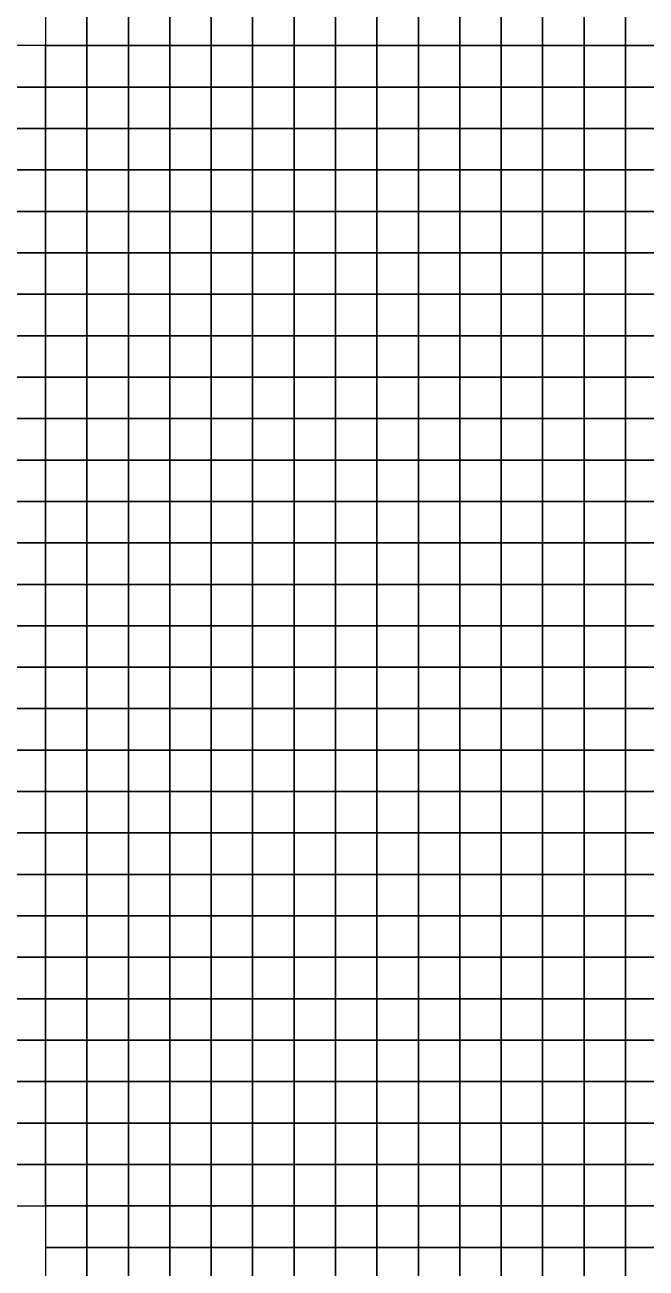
# Model space of a CAD drawing. Extents: x -2.8 to 74.5, y -0.2 to 18.4.
# Drawn here: x 24.07 to 27.07, y 5.9 to 11.9 of the extents above; entities that cross this region are included whole.
import ezdxf

# ---------------------------------------------------------------- set-up
doc = ezdxf.new("R2010")
doc.units = 0
doc.header["$MEASUREMENT"] = 0
doc.layers.add('layer_elements', color=7, linetype='Continuous')

msp = doc.modelspace()

# ---------------------------------------------------------------- linework, layer by layer
at = {"layer": 'layer_elements', "color": 171, "true_color": 0x8080ff}
for points in [[(24.17, 11.8), (24.37, 11.8, 0), (24.37, 12, 0), (24.17, 12)], [(24.37, 11.8, 0), (24.57, 11.8), (24.57, 12), (24.37, 12, 0)], [(24.57, 11.8), (24.77, 11.8), (24.77, 12), (24.57, 12)], [(24.77, 11.8), (24.97, 11.8), (24.97, 12), (24.77, 12)], [(24.97, 11.8), (25.17, 11.8), (25.17, 12), (24.97, 12)], [(25.17, 11.8), (25.37, 11.8), (25.37, 12), (25.17, 12)], [(25.37, 11.8), (25.57, 11.8), (25.57, 12), (25.37, 12)], [(25.57, 11.8), (25.77, 11.8), (25.77, 12), (25.57, 12)], [(25.77, 11.8), (25.97, 11.8), (25.97, 12), (25.77, 12)], [(25.97, 11.8), (26.17, 11.8), (26.17, 12), (25.97, 12)], [(26.17, 11.8), (26.37, 11.8), (26.37, 12), (26.17, 12)], [(23.97, 11.6), (24.17, 11.6), (24.17, 11.8), (23.97, 11.8)], [(24.17, 11.6), (24.37, 11.6, 0), (24.37, 11.8, 0), (24.17, 11.8)], [(24.37, 11.6, 0), (24.57, 11.6), (24.57, 11.8), (24.37, 11.8, 0)], [(24.57, 11.6), (24.77, 11.6), (24.77, 11.8), (24.57, 11.8)], [(24.77, 11.6), (24.97, 11.6), (24.97, 11.8), (24.77, 11.8)], [(24.97, 11.6), (25.17, 11.6), (25.17, 11.8), (24.97, 11.8)], [(25.17, 11.6), (25.37, 11.6), (25.37, 11.8), (25.17, 11.8)], [(25.37, 11.6), (25.57, 11.6), (25.57, 11.8), (25.37, 11.8)], [(25.57, 11.6), (25.77, 11.6), (25.77, 11.8), (25.57, 11.8)], [(25.77, 11.6), (25.97, 11.6), (25.97, 11.8), (25.77, 11.8)], [(25.97, 11.6), (26.17, 11.6), (26.17, 11.8), (25.97, 11.8)], [(26.17, 11.6), (26.37, 11.6), (26.37, 11.8), (26.17, 11.8)], [(26.37, 11.6), (26.57, 11.6), (26.57, 11.8), (26.37, 11.8)], [(23.97, 11.4), (24.17, 11.4), (24.17, 11.6), (23.97, 11.6)], [(24.17, 11.4), (24.37, 11.4), (24.37, 11.6, 0), (24.17, 11.6)], [(24.37, 11.4), (24.57, 11.4), (24.57, 11.6), (24.37, 11.6, 0)], [(24.57, 11.4), (24.77, 11.4), (24.77, 11.6), (24.57, 11.6)], [(24.77, 11.4), (24.97, 11.4), (24.97, 11.6), (24.77, 11.6)], [(24.97, 11.4), (25.17, 11.4), (25.17, 11.6), (24.97, 11.6)], [(25.17, 11.4), (25.37, 11.4), (25.37, 11.6), (25.17, 11.6)], [(25.37, 11.4), (25.57, 11.4), (25.57, 11.6), (25.37, 11.6)], [(25.57, 11.4), (25.77, 11.4), (25.77, 11.6), (25.57, 11.6)], [(25.77, 11.4), (25.97, 11.4), (25.97, 11.6), (25.77, 11.6)], [(25.97, 11.4), (26.17, 11.4), (26.17, 11.6), (25.97, 11.6)], [(26.17, 11.4), (26.37, 11.4), (26.37, 11.6), (26.17, 11.6)], [(26.37, 11.4), (26.57, 11.4), (26.57, 11.6), (26.37, 11.6)], [(26.57, 11.4), (26.77, 11.4), (26.77, 11.6), (26.57, 11.6)], [(23.97, 11.2), (24.17, 11.2), (24.17, 11.4), (23.97, 11.4)], [(24.17, 11.2), (24.37, 11.2), (24.37, 11.4), (24.17, 11.4)], [(24.37, 11.2), (24.57, 11.2), (24.57, 11.4), (24.37, 11.4)], [(24.57, 11.2), (24.77, 11.2), (24.77, 11.4), (24.57, 11.4)], [(24.77, 11.2), (24.97, 11.2), (24.97, 11.4), (24.77, 11.4)], [(24.97, 11.2), (25.17, 11.2), (25.17, 11.4), (24.97, 11.4)], [(25.17, 11.2), (25.37, 11.2), (25.37, 11.4), (25.17, 11.4)], [(25.37, 11.2), (25.57, 11.2), (25.57, 11.4), (25.37, 11.4)], [(25.57, 11.2), (25.77, 11.2), (25.77, 11.4), (25.57, 11.4)], [(25.77, 11.2), (25.97, 11.2), (25.97, 11.4), (25.77, 11.4)], [(25.97, 11.2), (26.17, 11.2), (26.17, 11.4), (25.97, 11.4)], [(26.17, 11.2), (26.37, 11.2), (26.37, 11.4), (26.17, 11.4)], [(26.37, 11.2), (26.57, 11.2), (26.57, 11.4), (26.37, 11.4)], [(26.57, 11.2), (26.77, 11.2), (26.77, 11.4), (26.57, 11.4)], [(26.77, 11.2), (26.97, 11.2), (26.97, 11.4), (26.77, 11.4)], [(26.97, 11.2), (27.17, 11.2), (27.17, 11.4), (26.97, 11.4)], [(23.97, 11), (24.17, 11), (24.17, 11.2), (23.97, 11.2)], [(24.17, 11), (24.37, 11), (24.37, 11.2), (24.17, 11.2)], [(24.37, 11), (24.57, 11), (24.57, 11.2), (24.37, 11.2)], [(24.57, 11), (24.77, 11), (24.77, 11.2), (24.57, 11.2)], [(24.77, 11), (24.97, 11), (24.97, 11.2), (24.77, 11.2)], [(24.97, 11), (25.17, 11), (25.17, 11.2), (24.97, 11.2)], [(25.17, 11), (25.37, 11), (25.37, 11.2), (25.17, 11.2)], [(25.37, 11), (25.57, 11), (25.57, 11.2), (25.37, 11.2)], [(25.57, 11), (25.77, 11), (25.77, 11.2), (25.57, 11.2)], [(25.77, 11), (25.97, 11), (25.97, 11.2), (25.77, 11.2)], [(25.97, 11), (26.17, 11), (26.17, 11.2), (25.97, 11.2)], [(26.17, 11), (26.37, 11), (26.37, 11.2), (26.17, 11.2)], [(26.37, 11), (26.57, 11), (26.57, 11.2), (26.37, 11.2)], [(26.57, 11), (26.77, 11), (26.77, 11.2), (26.57, 11.2)], [(26.77, 11), (26.97, 11), (26.97, 11.2), (26.77, 11.2)], [(26.97, 11), (27.17, 11), (27.17, 11.2), (26.97, 11.2)], [(23.97, 10.8), (24.17, 10.8), (24.17, 11), (23.97, 11)], [(24.17, 10.8), (24.37, 10.8), (24.37, 11), (24.17, 11)], [(24.37, 10.8), (24.57, 10.8), (24.57, 11), (24.37, 11)], [(24.57, 10.8), (24.77, 10.8), (24.77, 11), (24.57, 11)], [(24.77, 10.8), (24.97, 10.8), (24.97, 11), (24.77, 11)], [(24.97, 10.8), (25.17, 10.8), (25.17, 11), (24.97, 11)], [(25.17, 10.8), (25.37, 10.8), (25.37, 11), (25.17, 11)], [(25.37, 10.8), (25.57, 10.8), (25.57, 11), (25.37, 11)], [(25.57, 10.8), (25.77, 10.8), (25.77, 11), (25.57, 11)], [(25.77, 10.8), (25.97, 10.8), (25.97, 11), (25.77, 11)], [(25.97, 10.8), (26.17, 10.8), (26.17, 11), (25.97, 11)], [(26.17, 10.8), (26.37, 10.8), (26.37, 11), (26.17, 11)], [(26.37, 10.8), (26.57, 10.8), (26.57, 11), (26.37, 11)], [(26.57, 10.8), (26.77, 10.8), (26.77, 11), (26.57, 11)], [(26.77, 10.8), (26.97, 10.8), (26.97, 11), (26.77, 11)], [(26.97, 10.8), (27.17, 10.8), (27.17, 11), (26.97, 11)], [(23.97, 10.6), (24.17, 10.6), (24.17, 10.8), (23.97, 10.8)], [(24.17, 10.6), (24.37, 10.6), (24.37, 10.8), (24.17, 10.8)], [(24.37, 10.6), (24.57, 10.6), (24.57, 10.8), (24.37, 10.8)], [(24.57, 10.6), (24.77, 10.6), (24.77, 10.8), (24.57, 10.8)], [(24.77, 10.6), (24.97, 10.6), (24.97, 10.8), (24.77, 10.8)], [(24.97, 10.6), (25.17, 10.6), (25.17, 10.8), (24.97, 10.8)], [(25.17, 10.6), (25.37, 10.6), (25.37, 10.8), (25.17, 10.8)], [(25.37, 10.6), (25.57, 10.6), (25.57, 10.8), (25.37, 10.8)], [(25.57, 10.6), (25.77, 10.6), (25.77, 10.8), (25.57, 10.8)], [(25.77, 10.6), (25.97, 10.6), (25.97, 10.8), (25.77, 10.8)], [(25.97, 10.6), (26.17, 10.6), (26.17, 10.8), (25.97, 10.8)], [(26.17, 10.6), (26.37, 10.6), (26.37, 10.8), (26.17, 10.8)], [(26.37, 10.6), (26.57, 10.6), (26.57, 10.8), (26.37, 10.8)], [(26.57, 10.6), (26.77, 10.6), (26.77, 10.8), (26.57, 10.8)], [(26.77, 10.6), (26.97, 10.6), (26.97, 10.8), (26.77, 10.8)], [(26.97, 10.6), (27.17, 10.6), (27.17, 10.8), (26.97, 10.8)], [(23.97, 10.4), (24.17, 10.4), (24.17, 10.6), (23.97, 10.6)], [(24.17, 10.4), (24.37, 10.4), (24.37, 10.6), (24.17, 10.6)], [(24.37, 10.4), (24.57, 10.4), (24.57, 10.6), (24.37, 10.6)], [(24.57, 10.4), (24.77, 10.4), (24.77, 10.6), (24.57, 10.6)], [(24.77, 10.4), (24.97, 10.4), (24.97, 10.6), (24.77, 10.6)], [(24.97, 10.4), (25.17, 10.4), (25.17, 10.6), (24.97, 10.6)], [(25.17, 10.4), (25.37, 10.4), (25.37, 10.6), (25.17, 10.6)], [(25.37, 10.4), (25.57, 10.4), (25.57, 10.6), (25.37, 10.6)], [(25.57, 10.4), (25.77, 10.4), (25.77, 10.6), (25.57, 10.6)], [(25.77, 10.4), (25.97, 10.4), (25.97, 10.6), (25.77, 10.6)], [(25.97, 10.4), (26.17, 10.4), (26.17, 10.6), (25.97, 10.6)], [(26.17, 10.4), (26.37, 10.4), (26.37, 10.6), (26.17, 10.6)], [(26.37, 10.4), (26.57, 10.4), (26.57, 10.6), (26.37, 10.6)], [(26.57, 10.4), (26.77, 10.4), (26.77, 10.6), (26.57, 10.6)], [(26.77, 10.4), (26.97, 10.4), (26.97, 10.6), (26.77, 10.6)], [(26.97, 10.4), (27.17, 10.4), (27.17, 10.6), (26.97, 10.6)], [(23.97, 10.2), (24.17, 10.2), (24.17, 10.4), (23.97, 10.4)], [(24.17, 10.2), (24.37, 10.2), (24.37, 10.4), (24.17, 10.4)], [(24.37, 10.2), (24.57, 10.2), (24.57, 10.4), (24.37, 10.4)], [(24.57, 10.2), (24.77, 10.2), (24.77, 10.4), (24.57, 10.4)], [(24.77, 10.2), (24.97, 10.2), (24.97, 10.4), (24.77, 10.4)], [(24.97, 10.2), (25.17, 10.2), (25.17, 10.4), (24.97, 10.4)], [(25.17, 10.2), (25.37, 10.2), (25.37, 10.4), (25.17, 10.4)], [(25.37, 10.2), (25.57, 10.2), (25.57, 10.4), (25.37, 10.4)], [(25.57, 10.2), (25.77, 10.2), (25.77, 10.4), (25.57, 10.4)], [(25.77, 10.2), (25.97, 10.2), (25.97, 10.4), (25.77, 10.4)], [(25.97, 10.2), (26.17, 10.2), (26.17, 10.4), (25.97, 10.4)], [(26.17, 10.2), (26.37, 10.2), (26.37, 10.4), (26.17, 10.4)], [(26.37, 10.2), (26.57, 10.2), (26.57, 10.4), (26.37, 10.4)], [(26.57, 10.2), (26.77, 10.2), (26.77, 10.4), (26.57, 10.4)], [(26.77, 10.2), (26.97, 10.2), (26.97, 10.4), (26.77, 10.4)], [(26.97, 10.2), (27.17, 10.2), (27.17, 10.4), (26.97, 10.4)], [(23.97, 10), (24.17, 10), (24.17, 10.2), (23.97, 10.2)], [(24.17, 10), (24.37, 10), (24.37, 10.2), (24.17, 10.2)], [(24.37, 10), (24.57, 10), (24.57, 10.2), (24.37, 10.2)], [(24.57, 10), (24.77, 10), (24.77, 10.2), (24.57, 10.2)], [(24.77, 10), (24.97, 10), (24.97, 10.2), (24.77, 10.2)], [(24.97, 10), (25.17, 10), (25.17, 10.2), (24.97, 10.2)], [(25.17, 10), (25.37, 10), (25.37, 10.2), (25.17, 10.2)], [(25.37, 10), (25.57, 10), (25.57, 10.2), (25.37, 10.2)], [(25.57, 10), (25.77, 10), (25.77, 10.2), (25.57, 10.2)], [(25.77, 10), (25.97, 10), (25.97, 10.2), (25.77, 10.2)], [(25.97, 10), (26.17, 10), (26.17, 10.2), (25.97, 10.2)], [(26.17, 10), (26.37, 10), (26.37, 10.2), (26.17, 10.2)], [(26.37, 10), (26.57, 10), (26.57, 10.2), (26.37, 10.2)], [(26.57, 10), (26.77, 10), (26.77, 10.2), (26.57, 10.2)], [(26.77, 10), (26.97, 10), (26.97, 10.2), (26.77, 10.2)], [(26.97, 10), (27.17, 10), (27.17, 10.2), (26.97, 10.2)], [(23.97, 9.8), (24.17, 9.8), (24.17, 10), (23.97, 10)], [(24.17, 9.8), (24.37, 9.8), (24.37, 10), (24.17, 10)], [(24.37, 9.8), (24.57, 9.8), (24.57, 10), (24.37, 10)], [(24.57, 9.8), (24.77, 9.8), (24.77, 10), (24.57, 10)], [(24.77, 9.8), (24.97, 9.8), (24.97, 10), (24.77, 10)], [(24.97, 9.8), (25.17, 9.8), (25.17, 10), (24.97, 10)], [(25.17, 9.8), (25.37, 9.8), (25.37, 10), (25.17, 10)], [(25.37, 9.8), (25.57, 9.8), (25.57, 10), (25.37, 10)], [(25.57, 9.8), (25.77, 9.8), (25.77, 10), (25.57, 10)], [(25.77, 9.8), (25.97, 9.8), (25.97, 10), (25.77, 10)], [(25.97, 9.8), (26.17, 9.8), (26.17, 10), (25.97, 10)], [(26.17, 9.8), (26.37, 9.8), (26.37, 10), (26.17, 10)], [(26.37, 9.8), (26.57, 9.8), (26.57, 10), (26.37, 10)], [(26.57, 9.8), (26.77, 9.8), (26.77, 10), (26.57, 10)], [(26.77, 9.8), (26.97, 9.8), (26.97, 10), (26.77, 10)], [(26.97, 9.8), (27.17, 9.8), (27.17, 10), (26.97, 10)], [(23.97, 9.6), (24.17, 9.6), (24.17, 9.8), (23.97, 9.8)], [(24.17, 9.6), (24.37, 9.6), (24.37, 9.8), (24.17, 9.8)], [(24.37, 9.6), (24.57, 9.6), (24.57, 9.8), (24.37, 9.8)], [(24.57, 9.6), (24.77, 9.6), (24.77, 9.8), (24.57, 9.8)], [(24.77, 9.6), (24.97, 9.6), (24.97, 9.8), (24.77, 9.8)], [(24.97, 9.6), (25.17, 9.6), (25.17, 9.8), (24.97, 9.8)], [(25.17, 9.6), (25.37, 9.6), (25.37, 9.8), (25.17, 9.8)], [(25.37, 9.6), (25.57, 9.6), (25.57, 9.8), (25.37, 9.8)], [(25.57, 9.6), (25.77, 9.6), (25.77, 9.8), (25.57, 9.8)], [(25.77, 9.6), (25.97, 9.6), (25.97, 9.8), (25.77, 9.8)], [(25.97, 9.6), (26.17, 9.6), (26.17, 9.8), (25.97, 9.8)], [(26.17, 9.6), (26.37, 9.6), (26.37, 9.8), (26.17, 9.8)], [(26.37, 9.6), (26.57, 9.6), (26.57, 9.8), (26.37, 9.8)], [(26.57, 9.6), (26.77, 9.6), (26.77, 9.8), (26.57, 9.8)], [(26.77, 9.6), (26.97, 9.6), (26.97, 9.8), (26.77, 9.8)], [(26.97, 9.6), (27.17, 9.6), (27.17, 9.8), (26.97, 9.8)], [(23.97, 9.4), (24.17, 9.4), (24.17, 9.6), (23.97, 9.6)], [(24.17, 9.4), (24.37, 9.4), (24.37, 9.6), (24.17, 9.6)], [(24.37, 9.4), (24.57, 9.4), (24.57, 9.6), (24.37, 9.6)], [(24.57, 9.4), (24.77, 9.4), (24.77, 9.6), (24.57, 9.6)], [(24.77, 9.4), (24.97, 9.4), (24.97, 9.6), (24.77, 9.6)], [(24.97, 9.4), (25.17, 9.4), (25.17, 9.6), (24.97, 9.6)], [(25.17, 9.4), (25.37, 9.4), (25.37, 9.6), (25.17, 9.6)], [(25.37, 9.4), (25.57, 9.4), (25.57, 9.6), (25.37, 9.6)], [(25.57, 9.4), (25.77, 9.4), (25.77, 9.6), (25.57, 9.6)], [(25.77, 9.4), (25.97, 9.4), (25.97, 9.6), (25.77, 9.6)], [(25.97, 9.4), (26.17, 9.4), (26.17, 9.6), (25.97, 9.6)], [(26.17, 9.4), (26.37, 9.4), (26.37, 9.6), (26.17, 9.6)], [(26.37, 9.4), (26.57, 9.4), (26.57, 9.6), (26.37, 9.6)], [(26.57, 9.4), (26.77, 9.4), (26.77, 9.6), (26.57, 9.6)], [(26.77, 9.4), (26.97, 9.4), (26.97, 9.6), (26.77, 9.6)], [(26.97, 9.4), (27.17, 9.4), (27.17, 9.6), (26.97, 9.6)], [(23.97, 9.2), (24.17, 9.2), (24.17, 9.4), (23.97, 9.4)], [(24.17, 9.2), (24.37, 9.2), (24.37, 9.4), (24.17, 9.4)], [(24.37, 9.2), (24.57, 9.2), (24.57, 9.4), (24.37, 9.4)], [(24.57, 9.2), (24.77, 9.2), (24.77, 9.4), (24.57, 9.4)], [(24.77, 9.2), (24.97, 9.2), (24.97, 9.4), (24.77, 9.4)], [(24.97, 9.2), (25.17, 9.2), (25.17, 9.4), (24.97, 9.4)], [(25.17, 9.2), (25.37, 9.2), (25.37, 9.4), (25.17, 9.4)], [(25.37, 9.2), (25.57, 9.2), (25.57, 9.4), (25.37, 9.4)], [(25.57, 9.2), (25.77, 9.2), (25.77, 9.4), (25.57, 9.4)], [(25.77, 9.2), (25.97, 9.2), (25.97, 9.4), (25.77, 9.4)], [(25.97, 9.2), (26.17, 9.2), (26.17, 9.4), (25.97, 9.4)], [(26.17, 9.2), (26.37, 9.2), (26.37, 9.4), (26.17, 9.4)], [(26.37, 9.2), (26.57, 9.2), (26.57, 9.4), (26.37, 9.4)], [(26.57, 9.2), (26.77, 9.2), (26.77, 9.4), (26.57, 9.4)], [(26.77, 9.2), (26.97, 9.2), (26.97, 9.4), (26.77, 9.4)], [(26.97, 9.2), (27.17, 9.2), (27.17, 9.4), (26.97, 9.4)], [(23.97, 9), (24.17, 9), (24.17, 9.2), (23.97, 9.2)], [(24.17, 9), (24.37, 9), (24.37, 9.2), (24.17, 9.2)], [(24.37, 9), (24.57, 9), (24.57, 9.2), (24.37, 9.2)], [(24.57, 9), (24.77, 9), (24.77, 9.2), (24.57, 9.2)], [(24.77, 9), (24.97, 9), (24.97, 9.2), (24.77, 9.2)], [(24.97, 9), (25.17, 9), (25.17, 9.2), (24.97, 9.2)], [(25.17, 9), (25.37, 9), (25.37, 9.2), (25.17, 9.2)], [(25.37, 9), (25.57, 9), (25.57, 9.2), (25.37, 9.2)], [(25.57, 9), (25.77, 9), (25.77, 9.2), (25.57, 9.2)], [(25.77, 9), (25.97, 9), (25.97, 9.2), (25.77, 9.2)], [(25.97, 9), (26.17, 9), (26.17, 9.2), (25.97, 9.2)], [(26.17, 9), (26.37, 9), (26.37, 9.2), (26.17, 9.2)], [(26.37, 9), (26.57, 9), (26.57, 9.2), (26.37, 9.2)], [(26.57, 9), (26.77, 9), (26.77, 9.2), (26.57, 9.2)], [(26.77, 9), (26.97, 9), (26.97, 9.2), (26.77, 9.2)], [(26.97, 9), (27.17, 9), (27.17, 9.2), (26.97, 9.2)], [(23.97, 8.8), (24.17, 8.8), (24.17, 9), (23.97, 9)], [(24.17, 8.8), (24.37, 8.8), (24.37, 9), (24.17, 9)], [(24.37, 8.8), (24.57, 8.8), (24.57, 9), (24.37, 9)], [(24.57, 8.8), (24.77, 8.8), (24.77, 9), (24.57, 9)], [(24.77, 8.8), (24.97, 8.8), (24.97, 9), (24.77, 9)], [(24.97, 8.8), (25.17, 8.8), (25.17, 9), (24.97, 9)], [(25.17, 8.8), (25.37, 8.8), (25.37, 9), (25.17, 9)], [(25.37, 8.8), (25.57, 8.8), (25.57, 9), (25.37, 9)], [(25.57, 8.8), (25.77, 8.8), (25.77, 9), (25.57, 9)], [(25.77, 8.8), (25.97, 8.8), (25.97, 9), (25.77, 9)], [(25.97, 8.8), (26.17, 8.8), (26.17, 9), (25.97, 9)], [(26.17, 8.8), (26.37, 8.8), (26.37, 9), (26.17, 9)], [(26.37, 8.8), (26.57, 8.8), (26.57, 9), (26.37, 9)], [(26.57, 8.8), (26.77, 8.8), (26.77, 9), (26.57, 9)], [(26.77, 8.8), (26.97, 8.8), (26.97, 9), (26.77, 9)], [(26.97, 8.8), (27.17, 8.8), (27.17, 9), (26.97, 9)], [(23.97, 8.6), (24.17, 8.6), (24.17, 8.8), (23.97, 8.8)], [(24.17, 8.6), (24.37, 8.6), (24.37, 8.8), (24.17, 8.8)], [(24.37, 8.6), (24.57, 8.6), (24.57, 8.8), (24.37, 8.8)], [(24.57, 8.6), (24.77, 8.6), (24.77, 8.8), (24.57, 8.8)], [(24.77, 8.6), (24.97, 8.6), (24.97, 8.8), (24.77, 8.8)], [(24.97, 8.6), (25.17, 8.6), (25.17, 8.8), (24.97, 8.8)], [(25.17, 8.6), (25.37, 8.6), (25.37, 8.8), (25.17, 8.8)], [(25.37, 8.6), (25.57, 8.6), (25.57, 8.8), (25.37, 8.8)], [(25.57, 8.6), (25.77, 8.6), (25.77, 8.8), (25.57, 8.8)], [(25.77, 8.6), (25.97, 8.6), (25.97, 8.8), (25.77, 8.8)], [(25.97, 8.6), (26.17, 8.6), (26.17, 8.8), (25.97, 8.8)], [(26.17, 8.6), (26.37, 8.6), (26.37, 8.8), (26.17, 8.8)], [(26.37, 8.6), (26.57, 8.6), (26.57, 8.8), (26.37, 8.8)], [(26.57, 8.6), (26.77, 8.6), (26.77, 8.8), (26.57, 8.8)], [(26.77, 8.6), (26.97, 8.6), (26.97, 8.8), (26.77, 8.8)], [(26.97, 8.6), (27.17, 8.6), (27.17, 8.8), (26.97, 8.8)], [(23.97, 8.4), (24.17, 8.4), (24.17, 8.6), (23.97, 8.6)], [(24.17, 8.4), (24.37, 8.4), (24.37, 8.6), (24.17, 8.6)], [(24.37, 8.4), (24.57, 8.4), (24.57, 8.6), (24.37, 8.6)], [(24.57, 8.4), (24.77, 8.4), (24.77, 8.6), (24.57, 8.6)], [(24.77, 8.4), (24.97, 8.4), (24.97, 8.6), (24.77, 8.6)], [(24.97, 8.4), (25.17, 8.4), (25.17, 8.6), (24.97, 8.6)], [(25.17, 8.4), (25.37, 8.4), (25.37, 8.6), (25.17, 8.6)], [(25.37, 8.4), (25.57, 8.4), (25.57, 8.6), (25.37, 8.6)], [(25.57, 8.4), (25.77, 8.4), (25.77, 8.6), (25.57, 8.6)], [(25.77, 8.4), (25.97, 8.4), (25.97, 8.6), (25.77, 8.6)], [(25.97, 8.4), (26.17, 8.4), (26.17, 8.6), (25.97, 8.6)], [(26.17, 8.4), (26.37, 8.4), (26.37, 8.6), (26.17, 8.6)], [(26.37, 8.4), (26.57, 8.4), (26.57, 8.6), (26.37, 8.6)], [(26.57, 8.4), (26.77, 8.4), (26.77, 8.6), (26.57, 8.6)], [(26.77, 8.4), (26.97, 8.4), (26.97, 8.6), (26.77, 8.6)], [(26.97, 8.4), (27.17, 8.4), (27.17, 8.6), (26.97, 8.6)], [(23.97, 8.2), (24.17, 8.2), (24.17, 8.4), (23.97, 8.4)], [(24.17, 8.2), (24.37, 8.2), (24.37, 8.4), (24.17, 8.4)], [(24.37, 8.2), (24.57, 8.2), (24.57, 8.4), (24.37, 8.4)], [(24.57, 8.2), (24.77, 8.2), (24.77, 8.4), (24.57, 8.4)], [(24.77, 8.2), (24.97, 8.2), (24.97, 8.4), (24.77, 8.4)], [(24.97, 8.2), (25.17, 8.2), (25.17, 8.4), (24.97, 8.4)], [(25.17, 8.2), (25.37, 8.2), (25.37, 8.4), (25.17, 8.4)], [(25.37, 8.2), (25.57, 8.2), (25.57, 8.4), (25.37, 8.4)], [(25.57, 8.2), (25.77, 8.2), (25.77, 8.4), (25.57, 8.4)], [(25.77, 8.2), (25.97, 8.2), (25.97, 8.4), (25.77, 8.4)], [(25.97, 8.2), (26.17, 8.2), (26.17, 8.4), (25.97, 8.4)], [(26.17, 8.2), (26.37, 8.2), (26.37, 8.4), (26.17, 8.4)], [(26.37, 8.2), (26.57, 8.2), (26.57, 8.4), (26.37, 8.4)], [(26.57, 8.2), (26.77, 8.2), (26.77, 8.4), (26.57, 8.4)], [(26.77, 8.2), (26.97, 8.2), (26.97, 8.4), (26.77, 8.4)], [(26.97, 8.2), (27.17, 8.2), (27.17, 8.4), (26.97, 8.4)], [(23.97, 8), (24.17, 8), (24.17, 8.2), (23.97, 8.2)], [(24.17, 8), (24.37, 8), (24.37, 8.2), (24.17, 8.2)], [(24.37, 8), (24.57, 8), (24.57, 8.2), (24.37, 8.2)], [(24.57, 8), (24.77, 8), (24.77, 8.2), (24.57, 8.2)], [(24.77, 8), (24.97, 8), (24.97, 8.2), (24.77, 8.2)], [(24.97, 8), (25.17, 8), (25.17, 8.2), (24.97, 8.2)], [(25.17, 8), (25.37, 8), (25.37, 8.2), (25.17, 8.2)], [(25.37, 8), (25.57, 8), (25.57, 8.2), (25.37, 8.2)], [(25.57, 8), (25.77, 8), (25.77, 8.2), (25.57, 8.2)], [(25.77, 8), (25.97, 8), (25.97, 8.2), (25.77, 8.2)], [(25.97, 8), (26.17, 8), (26.17, 8.2), (25.97, 8.2)], [(26.17, 8), (26.37, 8), (26.37, 8.2), (26.17, 8.2)], [(26.37, 8), (26.57, 8), (26.57, 8.2), (26.37, 8.2)], [(26.57, 8), (26.77, 8), (26.77, 8.2), (26.57, 8.2)], [(26.77, 8), (26.97, 8), (26.97, 8.2), (26.77, 8.2)], [(26.97, 8), (27.17, 8), (27.17, 8.2), (26.97, 8.2)], [(23.97, 7.8), (24.17, 7.8), (24.17, 8), (23.97, 8)], [(24.17, 7.8), (24.37, 7.8), (24.37, 8), (24.17, 8)], [(24.37, 7.8), (24.57, 7.8), (24.57, 8), (24.37, 8)], [(24.57, 7.8), (24.77, 7.8), (24.77, 8), (24.57, 8)], [(24.77, 7.8), (24.97, 7.8), (24.97, 8), (24.77, 8)], [(24.97, 7.8), (25.17, 7.8), (25.17, 8), (24.97, 8)], [(25.17, 7.8), (25.37, 7.8), (25.37, 8), (25.17, 8)], [(25.37, 7.8), (25.57, 7.8), (25.57, 8), (25.37, 8)], [(25.57, 7.8), (25.77, 7.8), (25.77, 8), (25.57, 8)], [(25.77, 7.8), (25.97, 7.8), (25.97, 8), (25.77, 8)], [(25.97, 7.8), (26.17, 7.8), (26.17, 8), (25.97, 8)], [(26.17, 7.8), (26.37, 7.8), (26.37, 8), (26.17, 8)], [(26.37, 7.8), (26.57, 7.8), (26.57, 8), (26.37, 8)], [(26.57, 7.8), (26.77, 7.8), (26.77, 8), (26.57, 8)], [(26.77, 7.8), (26.97, 7.8), (26.97, 8), (26.77, 8)], [(26.97, 7.8), (27.17, 7.8), (27.17, 8), (26.97, 8)], [(23.97, 7.6), (24.17, 7.6), (24.17, 7.8), (23.97, 7.8)], [(24.17, 7.6), (24.37, 7.6), (24.37, 7.8), (24.17, 7.8)], [(24.37, 7.6), (24.57, 7.6), (24.57, 7.8), (24.37, 7.8)], [(24.57, 7.6), (24.77, 7.6), (24.77, 7.8), (24.57, 7.8)], [(24.77, 7.6), (24.97, 7.6), (24.97, 7.8), (24.77, 7.8)], [(24.97, 7.6), (25.17, 7.6), (25.17, 7.8), (24.97, 7.8)], [(25.17, 7.6), (25.37, 7.6), (25.37, 7.8), (25.17, 7.8)], [(25.37, 7.6), (25.57, 7.6), (25.57, 7.8), (25.37, 7.8)], [(25.57, 7.6), (25.77, 7.6), (25.77, 7.8), (25.57, 7.8)], [(25.77, 7.6), (25.97, 7.6), (25.97, 7.8), (25.77, 7.8)], [(25.97, 7.6), (26.17, 7.6), (26.17, 7.8), (25.97, 7.8)], [(26.17, 7.6), (26.37, 7.6), (26.37, 7.8), (26.17, 7.8)], [(26.37, 7.6), (26.57, 7.6), (26.57, 7.8), (26.37, 7.8)], [(26.57, 7.6), (26.77, 7.6), (26.77, 7.8), (26.57, 7.8)], [(26.77, 7.6), (26.97, 7.6), (26.97, 7.8), (26.77, 7.8)], [(26.97, 7.6), (27.17, 7.6), (27.17, 7.8), (26.97, 7.8)], [(23.97, 7.4), (24.17, 7.4), (24.17, 7.6), (23.97, 7.6)], [(24.17, 7.4), (24.37, 7.4), (24.37, 7.6), (24.17, 7.6)], [(24.37, 7.4), (24.57, 7.4), (24.57, 7.6), (24.37, 7.6)], [(24.57, 7.4), (24.77, 7.4), (24.77, 7.6), (24.57, 7.6)], [(24.77, 7.4), (24.97, 7.4), (24.97, 7.6), (24.77, 7.6)], [(24.97, 7.4), (25.17, 7.4), (25.17, 7.6), (24.97, 7.6)], [(25.17, 7.4), (25.37, 7.4), (25.37, 7.6), (25.17, 7.6)], [(25.37, 7.4), (25.57, 7.4), (25.57, 7.6), (25.37, 7.6)], [(25.57, 7.4), (25.77, 7.4), (25.77, 7.6), (25.57, 7.6)], [(25.77, 7.4), (25.97, 7.4), (25.97, 7.6), (25.77, 7.6)], [(25.97, 7.4), (26.17, 7.4), (26.17, 7.6), (25.97, 7.6)], [(26.17, 7.4), (26.37, 7.4), (26.37, 7.6), (26.17, 7.6)], [(26.37, 7.4), (26.57, 7.4), (26.57, 7.6), (26.37, 7.6)], [(26.57, 7.4), (26.77, 7.4), (26.77, 7.6), (26.57, 7.6)], [(26.77, 7.4), (26.97, 7.4), (26.97, 7.6), (26.77, 7.6)], [(26.97, 7.4), (27.17, 7.4), (27.17, 7.6), (26.97, 7.6)], [(23.97, 7.2), (24.17, 7.2), (24.17, 7.4), (23.97, 7.4)], [(24.17, 7.2), (24.37, 7.2), (24.37, 7.4), (24.17, 7.4)], [(24.37, 7.2), (24.57, 7.2), (24.57, 7.4), (24.37, 7.4)], [(24.57, 7.2), (24.77, 7.2), (24.77, 7.4), (24.57, 7.4)], [(24.77, 7.2), (24.97, 7.2), (24.97, 7.4), (24.77, 7.4)], [(24.97, 7.2), (25.17, 7.2), (25.17, 7.4), (24.97, 7.4)], [(25.17, 7.2), (25.37, 7.2), (25.37, 7.4), (25.17, 7.4)], [(25.37, 7.2), (25.57, 7.2), (25.57, 7.4), (25.37, 7.4)], [(25.57, 7.2), (25.77, 7.2), (25.77, 7.4), (25.57, 7.4)], [(25.77, 7.2), (25.97, 7.2), (25.97, 7.4), (25.77, 7.4)], [(25.97, 7.2), (26.17, 7.2), (26.17, 7.4), (25.97, 7.4)], [(26.17, 7.2), (26.37, 7.2), (26.37, 7.4), (26.17, 7.4)], [(26.37, 7.2), (26.57, 7.2), (26.57, 7.4), (26.37, 7.4)], [(26.57, 7.2), (26.77, 7.2), (26.77, 7.4), (26.57, 7.4)], [(26.77, 7.2), (26.97, 7.2), (26.97, 7.4), (26.77, 7.4)], [(26.97, 7.2), (27.17, 7.2), (27.17, 7.4), (26.97, 7.4)], [(23.97, 7), (24.17, 7), (24.17, 7.2), (23.97, 7.2)], [(24.17, 7), (24.37, 7), (24.37, 7.2), (24.17, 7.2)], [(24.37, 7), (24.57, 7), (24.57, 7.2), (24.37, 7.2)], [(24.57, 7), (24.77, 7), (24.77, 7.2), (24.57, 7.2)], [(24.77, 7), (24.97, 7), (24.97, 7.2), (24.77, 7.2)], [(24.97, 7), (25.17, 7), (25.17, 7.2), (24.97, 7.2)], [(25.17, 7), (25.37, 7), (25.37, 7.2), (25.17, 7.2)], [(25.37, 7), (25.57, 7), (25.57, 7.2), (25.37, 7.2)], [(25.57, 7), (25.77, 7), (25.77, 7.2), (25.57, 7.2)], [(25.77, 7), (25.97, 7), (25.97, 7.2), (25.77, 7.2)], [(25.97, 7), (26.17, 7), (26.17, 7.2), (25.97, 7.2)], [(26.17, 7), (26.37, 7), (26.37, 7.2), (26.17, 7.2)], [(26.37, 7), (26.57, 7), (26.57, 7.2), (26.37, 7.2)], [(26.57, 7), (26.77, 7), (26.77, 7.2), (26.57, 7.2)], [(26.77, 7), (26.97, 7), (26.97, 7.2), (26.77, 7.2)], [(26.97, 7), (27.17, 7), (27.17, 7.2), (26.97, 7.2)], [(23.97, 6.8), (24.17, 6.8), (24.17, 7), (23.97, 7)], [(24.17, 6.8), (24.37, 6.8), (24.37, 7), (24.17, 7)], [(24.37, 6.8), (24.57, 6.8), (24.57, 7), (24.37, 7)], [(24.57, 6.8), (24.77, 6.8), (24.77, 7), (24.57, 7)], [(24.77, 6.8), (24.97, 6.8), (24.97, 7), (24.77, 7)], [(24.97, 6.8), (25.17, 6.8), (25.17, 7), (24.97, 7)], [(25.17, 6.8), (25.37, 6.8), (25.37, 7), (25.17, 7)], [(25.37, 6.8), (25.57, 6.8), (25.57, 7), (25.37, 7)], [(25.57, 6.8), (25.77, 6.8), (25.77, 7), (25.57, 7)], [(25.77, 6.8), (25.97, 6.8), (25.97, 7), (25.77, 7)], [(25.97, 6.8), (26.17, 6.8), (26.17, 7), (25.97, 7)], [(26.17, 6.8), (26.37, 6.8), (26.37, 7), (26.17, 7)], [(26.37, 6.8), (26.57, 6.8), (26.57, 7), (26.37, 7)], [(26.57, 6.8), (26.77, 6.8), (26.77, 7), (26.57, 7)], [(26.77, 6.8), (26.97, 6.8), (26.97, 7), (26.77, 7)], [(26.97, 6.8), (27.17, 6.8), (27.17, 7), (26.97, 7)], [(23.97, 6.6), (24.17, 6.6), (24.17, 6.8), (23.97, 6.8)], [(24.17, 6.6), (24.37, 6.6), (24.37, 6.8), (24.17, 6.8)], [(24.37, 6.6), (24.57, 6.6), (24.57, 6.8), (24.37, 6.8)], [(24.57, 6.6), (24.77, 6.6), (24.77, 6.8), (24.57, 6.8)], [(24.77, 6.6), (24.97, 6.6), (24.97, 6.8), (24.77, 6.8)], [(24.97, 6.6), (25.17, 6.6), (25.17, 6.8), (24.97, 6.8)], [(25.17, 6.6), (25.37, 6.6), (25.37, 6.8), (25.17, 6.8)], [(25.37, 6.6), (25.57, 6.6), (25.57, 6.8), (25.37, 6.8)], [(25.57, 6.6), (25.77, 6.6), (25.77, 6.8), (25.57, 6.8)], [(25.77, 6.6), (25.97, 6.6), (25.97, 6.8), (25.77, 6.8)], [(25.97, 6.6), (26.17, 6.6), (26.17, 6.8), (25.97, 6.8)], [(26.17, 6.6), (26.37, 6.6), (26.37, 6.8), (26.17, 6.8)], [(26.37, 6.6), (26.57, 6.6), (26.57, 6.8), (26.37, 6.8)], [(26.57, 6.6), (26.77, 6.6), (26.77, 6.8), (26.57, 6.8)], [(26.77, 6.6), (26.97, 6.6), (26.97, 6.8), (26.77, 6.8)], [(26.97, 6.6), (27.17, 6.6), (27.17, 6.8), (26.97, 6.8)], [(23.97, 6.4, 0), (24.17, 6.4), (24.17, 6.6), (23.97, 6.6)], [(24.17, 6.4), (24.37, 6.4), (24.37, 6.6), (24.17, 6.6)], [(24.37, 6.4), (24.57, 6.4), (24.57, 6.6), (24.37, 6.6)], [(24.57, 6.4), (24.77, 6.4), (24.77, 6.6), (24.57, 6.6)], [(24.77, 6.4), (24.97, 6.4), (24.97, 6.6), (24.77, 6.6)], [(24.97, 6.4), (25.17, 6.4), (25.17, 6.6), (24.97, 6.6)], [(25.17, 6.4), (25.37, 6.4), (25.37, 6.6), (25.17, 6.6)], [(25.37, 6.4), (25.57, 6.4), (25.57, 6.6), (25.37, 6.6)], [(25.57, 6.4), (25.77, 6.4), (25.77, 6.6), (25.57, 6.6)], [(25.77, 6.4), (25.97, 6.4), (25.97, 6.6), (25.77, 6.6)], [(25.97, 6.4), (26.17, 6.4), (26.17, 6.6), (25.97, 6.6)], [(26.17, 6.4), (26.37, 6.4), (26.37, 6.6), (26.17, 6.6)], [(26.37, 6.4), (26.57, 6.4), (26.57, 6.6), (26.37, 6.6)], [(26.57, 6.4), (26.77, 6.4), (26.77, 6.6), (26.57, 6.6)], [(26.77, 6.4), (26.97, 6.4), (26.97, 6.6), (26.77, 6.6)], [(26.97, 6.4), (27.17, 6.4), (27.17, 6.6), (26.97, 6.6)], [(23.97, 6.2), (24.17, 6.2), (24.17, 6.4), (23.97, 6.4, 0)], [(24.17, 6.2), (24.37, 6.2, 0), (24.37, 6.4), (24.17, 6.4)], [(24.37, 6.2, 0), (24.57, 6.2), (24.57, 6.4), (24.37, 6.4)], [(24.57, 6.2), (24.77, 6.2), (24.77, 6.4), (24.57, 6.4)], [(24.77, 6.2), (24.97, 6.2), (24.97, 6.4), (24.77, 6.4)], [(24.97, 6.2), (25.17, 6.2), (25.17, 6.4), (24.97, 6.4)], [(25.17, 6.2), (25.37, 6.2), (25.37, 6.4), (25.17, 6.4)], [(25.37, 6.2), (25.57, 6.2), (25.57, 6.4), (25.37, 6.4)], [(25.57, 6.2), (25.77, 6.2), (25.77, 6.4), (25.57, 6.4)], [(25.77, 6.2), (25.97, 6.2), (25.97, 6.4), (25.77, 6.4)], [(25.97, 6.2), (26.17, 6.2), (26.17, 6.4), (25.97, 6.4)], [(26.17, 6.2), (26.37, 6.2), (26.37, 6.4), (26.17, 6.4)], [(26.37, 6.2), (26.57, 6.2), (26.57, 6.4), (26.37, 6.4)], [(26.57, 6.2), (26.77, 6.2), (26.77, 6.4), (26.57, 6.4)], [(26.77, 6.2), (26.97, 6.2), (26.97, 6.4), (26.77, 6.4)], [(26.97, 6.2), (27.17, 6.2), (27.17, 6.4), (26.97, 6.4)], [(24.17, 6), (24.37, 6, 0), (24.37, 6.2, 0), (24.17, 6.2)], [(24.37, 6, 0), (24.57, 6), (24.57, 6.2), (24.37, 6.2, 0)], [(24.57, 6), (24.77, 6), (24.77, 6.2), (24.57, 6.2)], [(24.77, 6), (24.97, 6), (24.97, 6.2), (24.77, 6.2)], [(24.97, 6), (25.17, 6), (25.17, 6.2), (24.97, 6.2)], [(25.17, 6), (25.37, 6), (25.37, 6.2), (25.17, 6.2)], [(25.37, 6), (25.57, 6), (25.57, 6.2), (25.37, 6.2)], [(25.57, 6), (25.77, 6), (25.77, 6.2), (25.57, 6.2)], [(25.77, 6), (25.97, 6), (25.97, 6.2), (25.77, 6.2)], [(25.97, 6), (26.17, 6), (26.17, 6.2), (25.97, 6.2)], [(26.17, 6), (26.37, 6), (26.37, 6.2), (26.17, 6.2)], [(26.37, 6), (26.57, 6), (26.57, 6.2), (26.37, 6.2)], [(26.57, 6), (26.77, 6), (26.77, 6.2), (26.57, 6.2)], [(26.77, 6), (26.97, 6), (26.97, 6.2), (26.77, 6.2)], [(26.97, 6), (27.17, 6), (27.17, 6.2), (26.97, 6.2)], [(24.17, 5.8), (24.37, 5.8, 0), (24.37, 6, 0), (24.17, 6)], [(24.37, 5.8, 0), (24.57, 5.8), (24.57, 6), (24.37, 6, 0)], [(24.57, 5.8), (24.77, 5.8), (24.77, 6), (24.57, 6)], [(24.77, 5.8), (24.97, 5.8), (24.97, 6), (24.77, 6)], [(24.97, 5.8), (25.17, 5.8), (25.17, 6), (24.97, 6)], [(25.17, 5.8), (25.37, 5.8), (25.37, 6), (25.17, 6)], [(25.37, 5.8), (25.57, 5.8), (25.57, 6), (25.37, 6)], [(25.57, 5.8), (25.77, 5.8), (25.77, 6), (25.57, 6)], [(25.77, 5.8), (25.97, 5.8), (25.97, 6), (25.77, 6)], [(25.97, 5.8), (26.17, 5.8), (26.17, 6), (25.97, 6)], [(26.17, 5.8), (26.37, 5.8), (26.37, 6), (26.17, 6)], [(26.37, 5.8), (26.57, 5.8), (26.57, 6), (26.37, 6)], [(26.57, 5.8), (26.77, 5.8), (26.77, 6), (26.57, 6)], [(26.77, 5.8), (26.97, 5.8), (26.97, 6), (26.77, 6)], [(26.97, 5.8), (27.17, 5.8), (27.17, 6), (26.97, 6)]]:
    msp.add_3dface(points, dxfattribs=at)
at = {"layer": 'layer_elements', "color": 51, "true_color": 0xffff73}
for points in [[(26.37, 11.8), (26.57, 11.8), (26.57, 12), (26.37, 12)], [(26.57, 11.8), (26.77, 11.8), (26.77, 12), (26.57, 12)], [(26.77, 11.8), (26.97, 11.8), (26.97, 12), (26.77, 12)], [(26.97, 11.8), (27.17, 11.8), (27.17, 12), (26.97, 12)], [(26.57, 11.6), (26.77, 11.6), (26.77, 11.8), (26.57, 11.8)], [(26.77, 11.6), (26.97, 11.6), (26.97, 11.8), (26.77, 11.8)], [(26.97, 11.6), (27.17, 11.6), (27.17, 11.8), (26.97, 11.8)], [(26.77, 11.4), (26.97, 11.4), (26.97, 11.6), (26.77, 11.6)], [(26.97, 11.4), (27.17, 11.4), (27.17, 11.6), (26.97, 11.6)]]:
    msp.add_3dface(points, dxfattribs=at)

doc.saveas('drawing.dxf')
